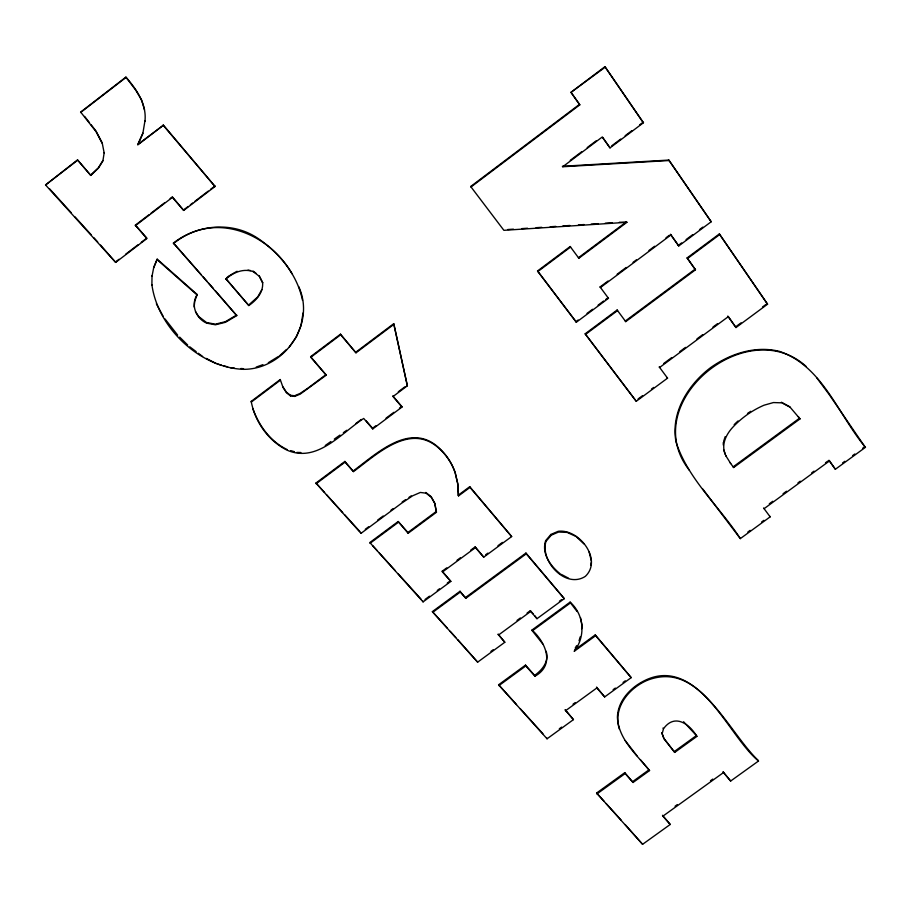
<?xml version="1.0" encoding="UTF-8"?>
<svg xmlns="http://www.w3.org/2000/svg" width="911" height="911" viewBox="0 0 911 911"><rect width="100%" height="100%" fill="white"/><g stroke="black" fill="none" stroke-linecap="round" stroke-linejoin="round"><path stroke-width="1.37" d="M77.515 159.903L90.781 175.424L77.515 159.903L45.55 184.956L115.674 262.402L146.819 238.602L135.375 225.154L148.823 214.871M151.886 285.166L152.023 275.612M144.507 109.855L141.604 100.005L135.693 90.087L125.9 77.116L80.658 112.076L95.997 131.548L102.134 143.278M115.674 262.402L100.552 245.093M581.628 628.806L581.935 624.616L580.489 617.601M259.145 275.669L262.562 282.342C263.632 292.249 256.446 300.277 248.828 305.549L225.78 278.618L248.828 305.549M194.157 306.927L194.738 301.199L197.22 294.526L157.182 259.157L153.788 267.128L152.035 276.192M590.772 565.31L591.205 562.577M104.207 152.536L102.897 160.951L98.354 168.228L90.781 175.424M303.044 312.94L301.017 325.512L296.451 336.808L289.368 346.84M583.928 543.89L575.98 536.442L567.177 532.423L558.568 532.035L551.246 535.178L545.985 541.385C539.87 561.176 565.731 589.166 585.329 576.367C602.809 559.866 579.305 528.551 558.204 531.307L550.893 534.45L545.643 540.644C541.35 553.603 550.483 565.97 560.117 573.748M144.94 120.924L142.833 133.621L137.8 144.906L163.24 125.342L137.8 144.439L142.833 133.165M662.206 733.583L663.459 728.857C674.356 713.29 689.285 723.55 696.881 736.407L674.721 752.406L664.176 739.037L661.785 732.74L663.755 738.183L674.721 752.406M579.054 640.74L580.193 636.869M723.63 441.402L725.167 436.676M197.22 294.526C190.49 304.752 195.774 318.246 206.558 323.12L215.429 324.794L225.484 322.289L236.746 315.616L215.269 290.666M153.8 267.709L157.182 259.157M261.878 289.618L257.711 296.929L248.726 304.957M575.205 648.12L576.595 645.683M102.932 160.473L98.399 167.738L90.827 174.923M279.734 355.666L286.475 349.494M574.943 649.725L595.27 634.887L595.646 635.684L574.169 651.354C585.841 636.482 584.327 614.8 570.115 602.114L531.99 630.036C545.735 642.312 555.38 664.984 534.939 676.213L534.62 675.381C542.307 669.995 549.356 661.227 546.167 651.285M226.588 277.923L229.025 275.828M225.86 279.187C233.057 272.48 243.453 268.13 253.178 271.626L259.259 276.249L262.675 282.922L262.562 282.342M80.589 112.508L125.889 77.526M45.55 184.956L77.446 160.393M151.067 213.151L164.515 202.857M170.129 198.575L172.361 196.856L183.692 210.43L215.042 186.482L163.217 124.898M135.375 225.7L172.395 197.368L183.692 210.43M115.697 261.833L119.034 259.282M125.707 254.192L137.925 244.843M141.262 242.303L146.819 238.056L135.375 225.154M183.658 209.906L188.133 206.49M190.365 204.781L192.597 203.062M194.84 201.354L208.255 191.105M210.498 189.397L214.962 185.981M579.407 104.423L470.691 186.504L470.998 186.994L579.817 104.833L570.946 92.375L604.938 66.685L643.462 122.734L610.006 147.889L602.672 137.607M570.946 92.375L605.382 67.05M570.263 160.325L581.571 151.83M587.219 147.571L596.261 140.772M678.752 245.936L670.542 234.389L678.752 245.936L711.195 221.76L668.822 160.074L562.36 166.28L562.759 166.747L602.342 136.946L610.006 147.889M280.235 379.534L280.36 380.183L251.299 402.058L251.197 401.387L280.235 379.534L283.059 387.494L286.464 392.766L290.529 395.943L294.709 396.41L300.175 394.144L326.252 375.161L310.628 356.656L340.509 334.166L355.985 352.819L393.939 324.316L393.7 323.712L355.791 352.204M326.252 375.161L310.776 357.294L340.691 334.781L340.509 334.166M611.793 145.771L620.71 139.064M625.162 135.716L631.847 130.683M639.647 124.83L642.995 122.313L643.462 122.734M326.081 374.523L307.804 388.245L300.026 393.472L294.572 395.75L290.393 395.272L286.339 392.106L282.922 386.833M537.9 271.512L537.536 270.966L570.172 246.528L570.559 247.052L537.9 271.512L576.344 322.232L608.468 298.296L600.076 286.954L608.024 281.021M355.7 423.626L361.28 419.459M398.312 391.753L404.928 386.811M393.939 324.316L407.365 385.808L393.017 396.536L401.967 407.092L372.758 428.922L363.705 418.456C341.056 433.18 317.29 463.164 287.193 450.228C268.403 440.924 255.023 421.839 251.197 401.387M626.472 221.794L578.451 257.711L578.849 258.246L626.916 222.295L619.412 222.25M372.758 428.922L372.553 428.238L375.924 425.722M386.025 418.172L393.882 412.307M399.485 408.117L401.74 406.431L392.789 395.875M446.777 567.838L442.222 571.197L450.854 581.412L423.08 601.886L369.832 542.546L398.175 521.513L408.139 533.254L436.471 512.255L434.923 503.715L431.324 497.304L426.063 493.181L420.347 492.452L412.637 495.8L401.261 503.453L361.018 533.345L315.958 483.035L344.893 461.433L353.468 471.602C376.004 455.101 409.278 422.681 437.861 447.358A72.299 64.032 -17.2 0 1 455.352 473.208L457.891 484.117L458.54 495.903L470.008 487.396L469.723 486.69L458.267 495.185L458.54 495.903M316.117 483.764L345.075 462.139L344.893 461.433M353.286 470.885C375.799 454.395 409.039 422.009 437.599 446.663A72.242 63.986 -17.2 0 1 455.079 472.502L457.618 483.399L458.267 495.185M617.123 274.234L626.21 267.447M633.031 262.368L636.436 259.817M648.939 250.502L654.622 246.255M665.987 237.782L669.403 235.243M671.02 234.901L600.486 287.5L600.076 286.954M576.344 322.232L575.946 321.651L578.166 320M587.014 313.407L592.549 309.284M598.083 305.162L603.617 301.029M605.838 299.389L608.047 297.738L608.468 298.296M678.274 245.412L681.622 242.918M686.085 239.582L692.793 234.594M699.5 229.595L702.848 227.101M585.557 334.394L585.158 333.802L617.134 310.013L617.556 310.583L585.557 334.394L636.254 401.284L667.547 378.156L659.188 366.86L659.644 367.475L728.333 316.629L735.986 327.55L767.563 304.194L719.337 233.945L687.065 257.961L695.48 269.781L625.732 321.629L625.299 321.048L694.979 269.246M687.065 257.961L687.554 258.485L719.861 234.446M365.288 529.268L368.648 526.786M377.575 520.147L383.167 516.002M390.978 510.194L393.21 508.532M370.037 543.309L398.392 522.265M408.139 533.254L407.912 532.502L436.221 511.515L434.661 502.986L431.074 496.586L425.813 492.452L426.063 493.181M663.755 363.478L671.771 357.545M679.777 351.623L685.493 347.387M696.926 338.926L702.643 334.69M712.937 327.072L717.515 323.678M638.053 398.995L642.517 395.693M651.445 389.088L653.677 387.437M736.589 326.138L741.098 322.813M762.507 306.973L765.889 304.479M457.003 560.288L460.408 557.771M470.645 550.221L475.189 546.862L483.73 557.168L511.663 536.568L469.723 486.69M450.854 581.412L442.484 571.971L475.474 547.613L475.189 546.862M425.061 599.449L429.502 596.181M437.269 590.453L439.489 588.813M447.255 583.086L449.476 581.446M485.677 554.753L487.909 553.114M497.953 545.7L502.416 542.409M504.819 642.255L498.146 634.261L504.819 642.255L477.649 662.16L432.372 611.623L460.021 591.262L465.828 598.288L526.273 553.808L525.943 553.057L465.555 597.502M432.623 612.42L460.294 592.048L460.021 591.262M517.038 620.414L520.363 617.965M527.036 613.08L530.361 610.643L533.06 613.752M498.454 635.069L530.692 611.429L530.361 610.643M800.029 418.878L799.459 418.24L733.15 466.853L733.651 467.525L800.029 418.878L789.643 406.67L781.376 402.229M490.938 651.388L493.204 649.725M559.388 601.226L561.666 599.563M530.692 611.429L536.978 618.694L564.296 598.675L525.943 553.057M542.705 643.872L532.32 630.833L570.48 602.888L570.115 602.114M573.44 719.622L565.207 709.885L573.44 719.622L547.055 738.798L498.602 684.776L525.51 665.11L534.62 675.381M498.898 685.619L525.829 665.93L525.51 665.11M769.305 503.794L772.744 501.278M783.061 493.751L786.5 491.234M797.968 482.864L800.268 481.19M811.724 472.82L814.024 471.146M825.491 462.777L827.78 461.103M764.09 508.68L829.5 460.92L835.364 469.279L865.45 447.324C838.484 415.257 822.667 366.074 779.531 351.395C755.458 345.383 730.337 353.616 710.603 367.623C688.01 384.693 670.473 412.808 676.042 442.006C688.044 479.323 719.383 506.436 740.324 538.617L770.148 516.856L763.577 507.974M747.84 532.035L750.14 530.373M761.596 522.003L763.885 520.329M842.573 462.925L844.804 461.296M852.594 455.614L854.825 453.985M862.615 448.303L864.846 446.675L865.45 447.324M573.03 704.192L575.274 702.563M565.549 710.728L596.887 687.93L596.523 687.099L604.665 696.926L631.198 677.636L595.27 634.887M559.331 728.766L561.62 727.103M613.126 689.673L615.335 688.067M623.067 682.441L625.276 680.836M662.479 815.277L670.234 824.455L642.597 844.315L596.603 793.037L624.775 772.676L633.065 782.481L649.554 770.569L640.456 759.74M596.967 793.925L625.162 773.541L624.775 772.676M632.678 781.604L649.156 769.704M674.299 751.552L696.437 735.564L683.58 721.74M675.051 806.235L677.34 804.584M710.478 780.75L712.755 779.099M649.554 770.569C636.584 754.604 618.364 739.185 617.407 717.162C617.817 703.896 625.959 693.066 636.322 685.493C692.087 646.947 727.365 731.419 758.02 760.173L758.499 761.027L730.645 781.046L723.038 771.708L723.493 772.562L662.889 816.165L670.234 824.455M325.25 445.513L330.909 441.505M334.303 439.102L339.962 435.082M343.367 432.679L346.761 430.265M402.172 501.961L405.577 499.661M408.982 497.372L411.26 495.846M268.301 362.703L278.595 356.372M236.746 315.616L173.42 243.055C197.721 224.231 232.738 221.009 258.519 238.762C279.654 253.315 297.305 274.78 302.52 300.357M173.454 243.613C213.914 210.669 268.096 232.316 292.101 273.79M236.666 315.001L225.404 321.674L215.36 324.179L206.501 322.505L198.803 316.641L195.489 311.664M230.187 275.179L237.111 271.25M256.253 367.053L262.949 364.639M507.78 229.526L513.44 229.162M521.912 228.604L527.56 228.24M536.044 227.693L541.692 227.317M550.176 226.771L555.824 226.395M562.884 225.939L569.956 225.472M578.428 224.926L584.088 224.55M591.148 224.095L598.208 223.639M605.28 223.172L612.34 222.717M470.691 186.504L503.885 230.324L626.916 222.295M562.759 166.747L669.312 160.518M296.827 452.425L300.869 452.528M230.187 367.645L234.195 367.964M240.88 368.488L243.556 368.693M247.997 270.089L250.525 270.567M217.661 364.036L221.419 365.117M223.924 365.835L227.682 366.917M290.723 450.603L294.39 451.697M206.353 358.433L216.408 363.671M561.324 574.385L568.566 578.212M790.201 407.297L781.923 402.844L773.416 402.56L764.067 405.201A79.098 66.776 -37.1 0 0 733.731 426.268C725.965 434.148 720.18 445.752 726.283 456.354M287.067 449.522C270.465 441.607 259.066 425.801 252.882 408.857M806.349 366.621C746.587 312.006 636.721 403.527 689.411 470.304M189.75 346.795L196.172 351.635M198.313 353.252L202.584 356.474M253.064 271.057L256.105 273.368M157.193 259.726L197.277 295.118M711.195 221.76L668.822 160.074M177.679 335.134L164.971 318.896M179.672 337.104L187.689 345.007M767.563 304.194L719.337 233.945M735.986 327.55L727.809 316.06M49.433 188.634L71.206 212.684M74.998 216.864L91.089 234.639M93.924 237.782L97.716 241.962M315.958 483.035L324.555 492.521M326.457 494.627L342.684 512.551M344.597 514.669L359.868 531.534M372.667 545.678L377.405 550.904M379.295 553L395.385 570.776M398.232 573.907L420.95 599.005M432.372 611.623L447.369 628.191M450.182 631.3L455.807 637.506M457.686 639.579L477.649 662.16M498.602 684.776L516.526 704.579M520.306 708.747L542.945 733.765M596.603 793.037L604.209 801.429M606.1 803.525L621.313 820.321M625.105 824.523L642.597 844.315M398.175 521.513L407.912 532.502M345.075 462.139L353.468 471.602M460.294 592.048L465.828 598.288M525.829 665.93L534.939 676.213M625.162 773.541L633.065 782.481M173.42 243.055L201.32 274.803M203.187 276.91L206.899 281.146M208.767 283.264L213.413 288.559M829.5 460.92L828.93 460.26L835.364 469.279M366.222 420.916L372.553 428.238M534.848 615.825L536.978 618.694M475.474 547.613L483.73 557.168M596.887 687.93L604.665 696.926M163.24 125.342L215.042 186.482M340.691 334.781L355.985 352.819M470.008 487.396L511.663 536.568M526.273 553.808L564.296 598.675M595.646 635.684L631.198 677.636M723.493 772.562L730.645 781.046M758.499 761.027C727.308 735.097 701.481 659.541 647.562 680.198C628.761 688.01 612.693 707.836 619.355 729.085M125.9 77.116C136.65 89.437 146.899 104.15 144.94 121.379M84.609 116.414L89.517 122.7M91.146 124.796L96.042 131.093L102.18 142.799L104.173 153.014M625.185 740.541L636.971 755.754M570.48 602.888L577.073 611.497M537.536 270.966L575.946 321.651M585.158 333.802L636.254 401.284M702.837 489.082L740.324 538.617M667.08 377.53L667.547 378.156M769.624 516.15L770.148 516.856M816.939 378.065L829.01 394.292L864.846 446.675M570.172 246.528L578.849 258.246M617.134 310.013L625.732 321.629M730.223 462.89L733.651 467.525M163.354 316.686L156.362 303.762M571.356 92.774L579.817 104.833M687.554 258.485L695.48 269.781M798.355 416.657L799.459 418.24M604.938 66.685L642.995 122.313M725.794 455.694L730.724 463.562M696.437 735.564L696.881 736.407M663.037 728.014L663.459 728.857M550.893 534.45L551.246 535.178M545.643 540.644L545.985 541.385M531.99 630.036L532.32 630.833M546.725 737.933L547.055 738.798M407.365 385.808L393.7 323.712M401.74 406.431L401.967 407.092M436.221 511.515L436.471 512.255M723.846 450.045L725.395 454.566M442.222 571.197L442.484 571.971M422.841 601.089L423.08 601.886M298.694 286.544C316.037 324.384 284.209 369.297 243.647 369.342C199.782 367.782 157.649 327.789 151.886 284.574M360.824 532.593L361.018 533.345M589.166 552.123L591.421 561.21M310.628 356.656L310.776 357.294M294.572 395.75L294.709 396.41M290.393 395.272L290.529 395.943M723.254 442.575L723.334 445.115M734.152 424.674A79.029 66.731 -37.2 0 1 738.035 420.962M747.475 413.48A79.029 66.731 -37.2 0 1 750.766 411.305"/></g></svg>
